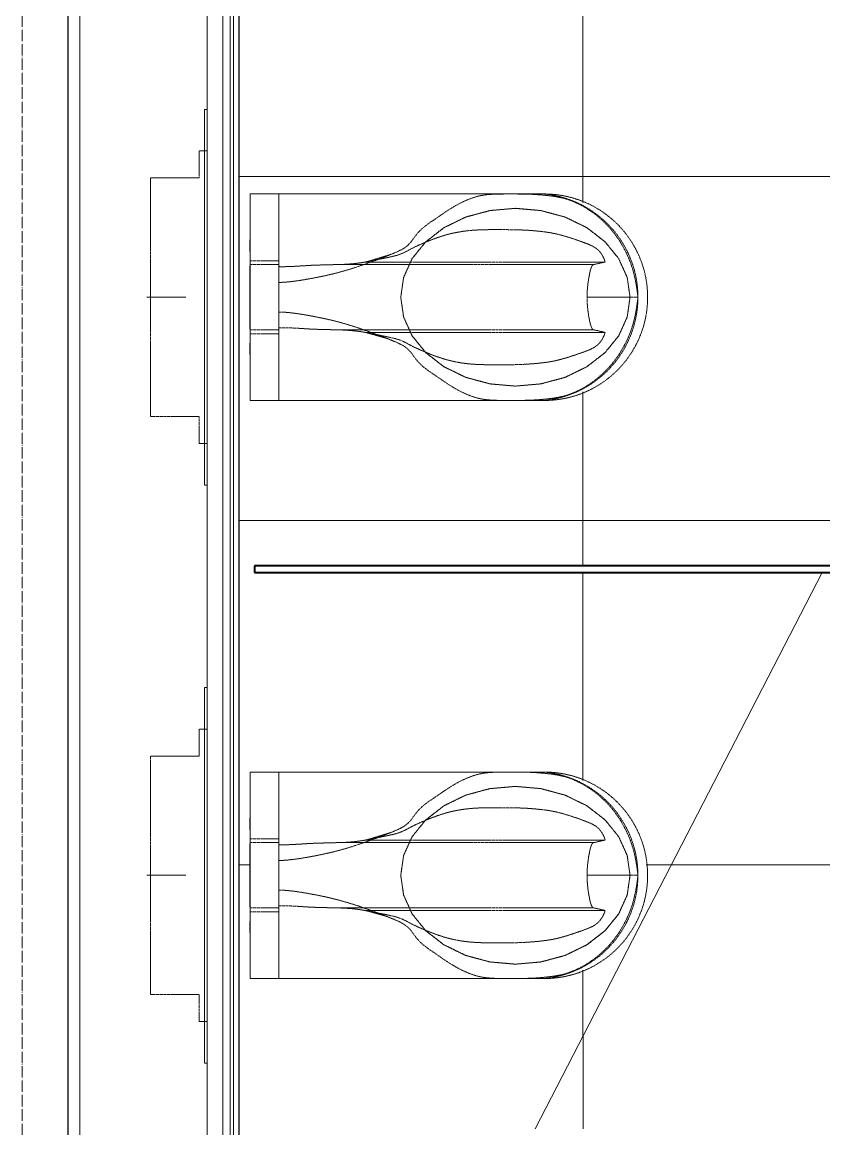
# Model space of a CAD drawing. Header units: millimetres. Extents: x -11798 to 72626, y -32713 to 44110.
# Drawn here: x 7150 to 8548, y 15982 to 17912 of the extents above; entities that cross this region are included whole.
import ezdxf

# ---------------------------------------------------------------- set-up
doc = ezdxf.new("R2010")
doc.units = ezdxf.units.MM
doc.linetypes.add('200_ШТРИХ_ш1п0_6_', pattern=[1.6, 1, -0.6])
doc.linetypes.add('ADSK_Линия сетки', pattern=[25, 20, -2.5, 0, -2.5])
for name, color, linetype, lineweight in [('Обобщенные модели', 7, 'Continuous', 18), ('Оси', 7, 'Continuous', 9), ('Перекрытие', 7, 'Continuous', 18), ('Перекрытие штриховка', 7, 'Continuous', 18), ('Сантехника', 7, 'Continuous', 18), ('Стены несущие', 7, 'Continuous', 30), ('Стены отделка', 7, 'Continuous', 30), ('Стены штриховка', 7, 'Continuous', 9)]:
    doc.layers.add(name, color=color, linetype=linetype, lineweight=lineweight)

# ---------------------------------------------------------------- blocks, each defined once
blk = doc.blocks.new('SND_Унитаз_Jika_Olymp_с_инсталяцией - Унитаз_ выпуск прямой_ установка на пол_693х360х360_ PN30_12_ ХВ резьба HP DN15_ К гл_ кон П DN100-701491-План полов 3-го этажа')
at = {"layer": 'Сантехника', "linetype": '200_ШТРИХ_ш1п0_6_'}
for p, q in [((0, -61.7), (0, 6.3)), ((-208, 0), (-208, -85)), ((208, 0), (-208, 0)), ((208, -85), (208, 0)), ((-327.5, -94), (327.5, -94)), ((-327.5, -99), (-327.5, -94)), ((-255, -85), (-255, -99)), ((-208, -85), (-255, -85)), ((255, -85), (208, -85)), ((255, -99), (255, -85)), ((327.5, -94), (327.5, -99)), ((-100, -173), (-100, -174)), ((-80, -173), (-100, -173)), ((-80, -173), (-100, -173)), ((-80, -174), (-80, -173)), ((-55, -173), (-55, -174)), ((55, -173), (-55, -173)), ((-53.1, -173), (-55, -173)), ((55, -173), (53.1, -173)), ((55, -174), (55, -173)), ((80, -173), (80, -174)), ((100, -173), (80, -173)), ((100, -173), (80, -173)), ((100, -174), (100, -173)), ((-180, -174), (-180, -687.1)), ((180, -174), (-180, -174)), ((-180, -174), (180, -174)), ((-180, -224), (-180, -174)), ((180, -687.1), (180, -174)), ((180, -174), (180, -224)), ((180, -224), (-180, -224))]:
    blk.add_line(p, q, dxfattribs=at)
at = {"layer": 'Сантехника', "color": 251, "linetype": '200_ШТРИХ_ш1п0_6_', "true_color": 0x666666}
for p, q in [((327.5, -94), (-327.5, -94)), ((-327.5, -99), (-327.5, -94)), ((327.5, -99), (327.5, -94)), ((53.1, -173), (-53.1, -173)), ((-180, -687.1), (-180, -224)), ((180, -224), (180, -687.1)), ((-61.3, -375.6), (-61.3, -374.1)), ((61.3, -375.6), (61.3, -374.1)), ((-61.3, -455.4), (-61.3, -453.6)), ((-61.3, -792.9), (-61.3, -456.3)), ((-57, -773.7), (-57, -451.7)), ((57, -451.7), (57, -773.7)), ((61.3, -456.3), (61.3, -453.6)), ((61.3, -792.9), (61.3, -457.2)), ((0, -836.5), (0, -761.4))]:
    blk.add_line(p, q, dxfattribs=at)
at = {"layer": 'Сантехника', "color": 253, "linetype": '200_ШТРИХ_ш1п0_6_', "true_color": 0xa3a3a3}
for p, q in [((-180, -224), (-180, -174)), ((-180, -174), (180, -174)), ((-100, -174), (-80, -174)), ((-100, -174), (-80, -174)), ((-61.3, -174), (-63.7, -174)), ((-63.7, -174), (-63.7, -224)), ((-57, -174), (-61.3, -174)), ((-53.5, -174), (-57, -174)), ((-57, -174), (-57, -224)), ((-55, -174), (-53.1, -174)), ((-55, -174), (55, -174)), ((53.1, -174), (55, -174)), ((57, -174), (53.5, -174)), ((61.3, -174), (57, -174)), ((57, -174), (57, -224)), ((63.7, -174), (61.3, -174)), ((63.7, -174), (63.7, -224)), ((80, -174), (100, -174)), ((80, -174), (100, -174)), ((180, -174), (180, -224)), ((-63.7, -224), (-61.3, -224)), ((-61.3, -224), (-57, -224)), ((-57, -224), (-53.6, -224)), ((-53.3, -224), (-25.8, -224)), ((25.8, -224), (-25.8, -224)), ((53.3, -224), (25.8, -224)), ((53.6, -224), (57, -224)), ((57, -224), (61.3, -224)), ((61.3, -224), (63.7, -224)), ((57, -330.9), (57, -451.7)), ((-57, -451.7), (-57, -348.1)), ((-61.3, -453.6), (-61.3, -375.6)), ((61.3, -453.6), (61.3, -375.6))]:
    blk.add_line(p, q, dxfattribs=at)
at = {"layer": 'Сантехника', "color": 9, "linetype": '200_ШТРИХ_ш1п0_6_', "true_color": 0xc7c7c7}
for p, q in [((-28.5, -174), (-53.5, -174)), ((-53.1, -174), (53.1, -174)), ((-14.8, -174), (-27.6, -174)), ((14.2, -174), (-14.2, -174)), ((27.6, -174), (14.8, -174)), ((49.4, -174), (28.5, -174)), ((53.5, -174), (49.4, -174)), ((-53.6, -224), (-49.4, -224)), ((-48, -224), (-53.3, -224)), ((-49.4, -224), (-40.3, -224)), ((-37.8, -224), (-46.9, -224)), ((-40.3, -224), (53.6, -224)), ((-26.5, -224), (-36.8, -224)), ((0, -224), (-25.8, -224)), ((25.8, -224), (0, -224)), ((36.8, -224), (26.5, -224)), ((46.9, -224), (37.8, -224)), ((53.3, -224), (48, -224)), ((-57, -348.1), (-57, -330.9))]:
    blk.add_line(p, q, dxfattribs=at)
at = {"layer": 'Сантехника', "color": 254, "linetype": '200_ШТРИХ_ш1п0_6_', "true_color": 0xdddddd}
blk.add_line((0, -850.2), (0, -836.5), dxfattribs=at)
at = {"layer": 'Сантехника', "linetype": '200_ШТРИХ_ш1п0_6_', "flags": 128}
for points in [[(-61.7, -376.2), (-71.7, -411.6), (-75, -420.3)], [(75, -420.3), (62.3, -378.9), (61.7, -376.2)], [(0, -836.5), (-34.5, -831.5), (-67.3, -816.7), (-96.6, -792.9), (-121.2, -761.2), (-139.7, -723.3), (-151.1, -681), (-155, -636.5), (-151.1, -592), (-139.7, -549.7), (-121.2, -511.8), (-96.6, -480.1), (-67.3, -456.3), (-34.5, -441.5), (0, -436.5)], [(0, -436.5), (34.5, -441.5), (67.3, -456.3), (96.6, -480.1), (121.2, -511.8), (139.7, -549.7), (151.1, -592), (155, -636.5), (151.1, -681), (139.7, -723.3), (121.2, -761.2), (96.6, -792.9), (67.3, -816.7), (34.5, -831.5), (0, -836.5)]]:
    blk.add_lwpolyline(points, dxfattribs=at)
at = {"layer": 'Сантехника', "color": 251, "linetype": '200_ШТРИХ_ш1п0_6_', "true_color": 0x666666, "flags": 128}
for points in [[(0, -436.5), (-34.5, -441.5), (-67.3, -456.3), (-96.6, -480.1), (-121.2, -511.8), (-139.7, -549.7), (-151.1, -592), (-155, -636.5), (-151.1, -681), (-139.7, -723.3), (-121.2, -761.2), (-96.6, -792.9), (-67.3, -816.7), (-34.5, -831.5), (0, -836.5)], [(0, -836.5), (-34.5, -831.5), (-67.3, -816.7), (-96.6, -792.9), (-121.2, -761.2), (-139.7, -723.3), (-151.1, -681), (-155, -636.5), (-151.1, -592), (-139.7, -549.7), (-121.2, -511.8), (-96.6, -480.1), (-67.3, -456.3), (-34.5, -441.5), (0, -436.5)], [(0, -836.5), (34.5, -831.5), (67.3, -816.7), (96.6, -792.9), (121.2, -761.2), (139.7, -723.3), (151.1, -681), (155, -636.5), (151.1, -592), (139.7, -549.7), (121.2, -511.8), (96.6, -480.1), (67.3, -456.3), (34.5, -441.5), (0, -436.5)], [(0, -436.5), (34.5, -441.5), (67.3, -456.3), (96.6, -480.1), (121.2, -511.8), (139.7, -549.7), (151.1, -592), (155, -636.5), (151.1, -681), (139.7, -723.3), (121.2, -761.2), (96.6, -792.9), (67.3, -816.7), (34.5, -831.5), (0, -836.5)], [(-61.3, -792.9), (-59.2, -783.4), (-57, -773.7)], [(57, -773.7), (59.2, -783.4), (61.3, -792.9)]]:
    blk.add_lwpolyline(points, dxfattribs=at)
at = {"layer": 'Сантехника', "color": 253, "linetype": '200_ШТРИХ_ш1п0_6_', "true_color": 0xa3a3a3, "flags": 128}
for points in [[(0, -436.5), (-34.5, -441.5), (-67.3, -456.3), (-96.6, -480.1), (-121.2, -511.8), (-139.7, -549.7), (-151.1, -592), (-155, -636.5)], [(0, -836.5), (34.5, -831.5), (67.3, -816.7), (96.6, -792.9), (121.2, -761.2), (139.7, -723.3), (151.1, -681), (155, -636.5), (151.1, -592), (139.7, -549.7), (121.2, -511.8), (96.6, -480.1), (67.3, -456.3), (34.5, -441.5), (0, -436.5)], [(-155, -636.5), (-151.1, -681), (-139.7, -723.3), (-121.2, -761.2), (-96.6, -792.9), (-67.3, -816.7), (-34.5, -831.5), (0, -836.5)]]:
    blk.add_lwpolyline(points, dxfattribs=at)
at = {"layer": 'Сантехника', "linetype": '200_ШТРИХ_ш1п0_6_'}
blk.add_arc((0, -687.1), 180, 180, 360, dxfattribs=at)
at = {"layer": 'Сантехника', "color": 251, "linetype": '200_ШТРИХ_ш1п0_6_', "true_color": 0x666666}
for start, end in [(185.6382, 288.2953), (288.4423, 354.3618)]:
    blk.add_arc((0, -669.3), 180.9, start, end, dxfattribs=at)
at = {"layer": 'Сантехника', "color": 253, "linetype": '200_ШТРИХ_ш1п0_6_', "true_color": 0xa3a3a3}
for points, knots in [([(-63.7, -174), (-63.7, -174), (-123.3, -174), (-151, -174), (-165.4, -174), (-177, -174), (-180, -174)], [-0.4835333, -0.4835333, -0.4835333, -0.4835333, -0.3327462, -0.1789595, -0.0919515, 0, 0, 0, 0]), ([(180, -174), (177, -174), (165.4, -174), (151, -174), (123.3, -174), (63.7, -174), (63.7, -174)], [-0.4835333, -0.4835333, -0.4835333, -0.4835333, -0.3915817, -0.3045737, -0.1507871, 0, 0, 0, 0]), ([(-171.3, -224), (-169.6, -224), (-162.8, -224), (-157.6, -224), (-152.9, -224), (-152.8, -224)], [0.0610774, 0.0610774, 0.0610774, 0.0610774, 0.0919515, 0.1789595, 0.1802088, 0.1802088, 0.1802088, 0.1802088]), ([(-145.4, -224), (-138, -224), (-115, -224), (-63.7, -224), (-63.7, -224)], [0.2216194, 0.2216194, 0.2216194, 0.2216194, 0.3327462, 0.4835333, 0.4835333, 0.4835333, 0.4835333]), ([(63.7, -224), (63.7, -224), (115, -224), (138, -224), (145.4, -224)], [0, 0, 0, 0, 0.1507871, 0.2619139, 0.2619139, 0.2619139, 0.2619139]), ([(152.8, -224), (152.9, -224), (157.6, -224), (162.8, -224), (169.6, -224), (171.3, -224)], [0.3033245, 0.3033245, 0.3033245, 0.3033245, 0.3045737, 0.3915817, 0.4224559, 0.4224559, 0.4224559, 0.4224559]), ([(64.3, -389.1), (64.2, -388.5), (63.7, -386.4), (63.3, -384.3), (63, -382.8)], [0.96470665, 0.96470665, 0.96470665, 0.96470665, 0.96875, 0.97881568, 0.97881568, 0.97881568, 0.97881568]), ([(-64.5, -390.3), (-64.6, -390.6), (-65.2, -393.8), (-66.4, -400), (-68.6, -411), (-70.7, -421.2), (-73.1, -430.1), (-74.5, -434.3), (-75.2, -436.2)], [0.0335726, 0.0335726, 0.0335726, 0.0335726, 0.0357143, 0.0535714, 0.0714286, 0.1071429, 0.125, 0.1410134, 0.1410134, 0.1410134, 0.1410134]), ([(95.6, -479.3), (93.8, -474.9), (91, -468.2), (86.9, -459.6), (83.8, -453.5), (80.5, -447.5), (77.4, -441.4), (74.7, -435.1), (72.7, -428.8), (71.1, -422.5), (69.6, -415.7), (68.2, -408.7), (66.4, -400), (65.2, -393.6), (64.4, -389.7)], [0.7504978, 0.7504978, 0.7504978, 0.7504978, 0.78125, 0.796875, 0.8125, 0.828125, 0.84375, 0.859375, 0.875, 0.890625, 0.90625, 0.921875, 0.9375, 0.9633069, 0.9633069, 0.9633069, 0.9633069]), ([(-75.9, -437.9), (-76.7, -439.7), (-78.5, -443.7), (-81.9, -450.1), (-85.7, -457.2), (-89.3, -464.7), (-92.5, -471.9), (-94.6, -476.7), (-95.5, -479)], [0.145721, 0.145721, 0.145721, 0.145721, 0.1607143, 0.1785714, 0.1964286, 0.2142857, 0.2321429, 0.2490928, 0.2490928, 0.2490928, 0.2490928])]:
    blk.add_open_spline(points, degree=3, knots=knots, dxfattribs=at)
for points in [[(-180, -224), (-179.3, -224), (-178.6, -224), (-177.7, -224)], [(-176.6, -224), (-176, -224), (-175.4, -224), (-174.7, -224)], [(-174.6, -224), (-173.6, -224), (-172.5, -224), (-171.4, -224)], [(-152.6, -224), (-150.5, -224), (-148.3, -224), (-145.7, -224)], [(145.7, -224), (148.3, -224), (150.5, -224), (152.6, -224)], [(171.4, -224), (172.5, -224), (173.6, -224), (174.6, -224)], [(174.7, -224), (175.4, -224), (176, -224), (176.6, -224)], [(177.7, -224), (178.6, -224), (179.3, -224), (180, -224)], [(-63.2, -383.7), (-63.6, -385.6), (-64, -387.6), (-64.4, -389.6)], [(-61.3, -374.1), (-61.9, -376.9), (-62.4, -379.8), (-63, -382.7)], [(61.7, -376.2), (61.6, -375.5), (61.5, -374.8), (61.3, -374.1)], [(62.9, -382.4), (62.5, -380.3), (62.1, -378.2), (61.7, -376.2)]]:
    blk.add_open_spline(points, degree=3, dxfattribs=at)
at = {"layer": 'Сантехника', "color": 251, "linetype": '200_ШТРИХ_ш1п0_6_', "true_color": 0x666666}
for points, knots in [([(-53.3, -224), (-53.2, -227), (-53.2, -231.6), (-53.3, -237.7), (-53.4, -242.2), (-53.6, -246.8), (-53.8, -251.4), (-54.1, -255.9), (-54.3, -259.7), (-54.5, -262.7), (-54.7, -265.7), (-54.9, -269.4), (-55.2, -273.8), (-55.5, -278.3), (-55.7, -282.8), (-55.9, -287.3), (-56, -291.1), (-56.1, -294.1), (-56.2, -296.4), (-56.2, -298.6), (-56.3, -301.6), (-56.4, -305.4), (-56.5, -309.1), (-56.5, -312), (-56.6, -314.2), (-56.7, -316.4), (-56.8, -319.2), (-56.9, -324.1), (-57, -328.2), (-57, -330.9)], [-1, -1, -1, -1, -0.916667, -0.875, -0.833333, -0.791667, -0.75, -0.708333, -0.666667, -0.645833, -0.625, -0.583333, -0.541667, -0.5, -0.458333, -0.416667, -0.375, -0.354167, -0.333333, -0.3125, -0.291667, -0.25, -0.208333, -0.1875, -0.166667, -0.145833, -0.125, -0.083333, 0, 0, 0, 0]), ([(-25.8, -224), (-25.9, -241.7), (-35.3, -298.5), (-43.8, -332.7), (-52.5, -359.1), (-52.7, -359.6)], [0, 0, 0, 0, 0.1396534, 0.3512574, 0.3554649, 0.3554649, 0.3554649, 0.3554649]), ([(52.7, -359.6), (52.5, -359.1), (43.8, -332.7), (35.3, -298.5), (25.9, -241.7), (25.8, -224)], [1.9415219, 1.9415219, 1.9415219, 1.9415219, 1.9457294, 2.1573334, 2.2969868, 2.2969868, 2.2969868, 2.2969868]), ([(57, -330.9), (57, -328.2), (56.9, -324.1), (56.8, -319.2), (56.7, -316.4), (56.6, -314.2), (56.5, -312), (56.5, -309.1), (56.4, -305.4), (56.3, -301.6), (56.2, -298.6), (56.2, -296.4), (56.1, -294.1), (56, -291.1), (55.9, -287.3), (55.7, -282.8), (55.5, -278.3), (55.2, -273.8), (54.9, -269.4), (54.7, -265.7), (54.5, -262.7), (54.4, -260.5), (54.3, -258.2), (54.1, -255.2), (53.8, -251.4), (53.6, -246.8), (53.4, -242.2), (53.3, -237.7), (53.2, -231.6), (53.2, -227), (53.3, -224)], [-1, -1, -1, -1, -0.916667, -0.875, -0.854167, -0.833333, -0.8125, -0.791667, -0.75, -0.708333, -0.6875, -0.666667, -0.645833, -0.625, -0.583333, -0.541667, -0.5, -0.458333, -0.416667, -0.375, -0.354167, -0.333333, -0.3125, -0.291667, -0.25, -0.208333, -0.166667, -0.125, -0.083333, 0, 0, 0, 0]), ([(-57, -330.9), (-57.1, -333.5), (-57.3, -337.1), (-57.5, -341.5), (-57.7, -344.6), (-57.9, -347.4), (-58.1, -349.9), (-58.3, -352.3), (-58.5, -354.1), (-58.6, -355.6), (-58.8, -357), (-59, -358.6), (-59.2, -360.5), (-59.4, -362.2), (-59.7, -364), (-60, -366.1), (-60.5, -369.6), (-61, -372.4), (-61.3, -374.1)], [-1, -1, -1, -1, -0.9, -0.85, -0.8, -0.75, -0.7, -0.65, -0.6, -0.575, -0.55, -0.5, -0.45, -0.4, -0.35, -0.3, -0.2, 0, 0, 0, 0]), ([(61.3, -374.1), (61, -372.4), (60.5, -369.6), (60, -366.1), (59.7, -364), (59.4, -362.2), (59.2, -360.5), (59, -358.6), (58.8, -357), (58.6, -355.6), (58.5, -354.5), (58.4, -353.4), (58.3, -351.9), (58.1, -349.9), (57.9, -347.4), (57.7, -344.6), (57.5, -341.5), (57.3, -337.1), (57.1, -333.5), (57, -330.9)], [-1, -1, -1, -1, -0.8, -0.7, -0.65, -0.6, -0.55, -0.5, -0.45, -0.425, -0.4, -0.375, -0.35, -0.3, -0.25, -0.2, -0.15, -0.1, 0, 0, 0, 0]), ([(-63.4, -390.2), (-67.7, -402.1), (-79.4, -432.2), (-89.3, -451.4), (-117, -467.4), (-138.4, -500.1), (-160.9, -531.7), (-176.2, -566.8), (-180, -593), (-180, -628.9), (-180, -671.5), (-174.6, -716.7), (-166.6, -739.7), (-156.2, -759.4), (-148.3, -770.5), (-146.6, -772.8)], [0.435679, 0.435679, 0.435679, 0.435679, 0.529127, 0.684675, 0.791639, 0.91181, 1.038821, 1.152104, 1.26214, 1.376925, 1.512555, 1.635622, 1.747132, 1.856521, 1.884591, 1.884591, 1.884591, 1.884591]), ([(146.6, -772.8), (148.3, -770.5), (156.2, -759.4), (166.6, -739.7), (174.6, -716.7), (180, -671.5), (180, -628.9), (180, -593), (176.2, -566.8), (160.9, -531.7), (138.4, -500.1), (117, -467.4), (89.3, -451.4), (79.4, -432.2), (67.7, -402.1), (63.4, -390.2)], [0.412396, 0.412396, 0.412396, 0.412396, 0.440465, 0.549855, 0.661365, 0.784431, 0.920061, 1.034847, 1.144883, 1.258166, 1.385176, 1.505348, 1.612311, 1.767859, 1.861308, 1.861308, 1.861308, 1.861308]), ([(-96, -480.2), (-97.9, -484.8), (-100.8, -491.8), (-104.3, -501.6), (-106.8, -509.1), (-109.1, -516.8), (-111.1, -524.7), (-112.8, -532.6), (-114.7, -543), (-116.4, -556.1), (-117.3, -569.9), (-117.6, -580.1), (-117.7, -584.9), (-117.7, -587.2)], [0.2518112, 0.2518112, 0.2518112, 0.2518112, 0.2857143, 0.3035714, 0.3214286, 0.3392857, 0.3571429, 0.375, 0.3928571, 0.4285714, 0.4642857, 0.4821429, 0.4984632, 0.4984632, 0.4984632, 0.4984632]), ([(117.4, -641.9), (117.5, -640.4), (117.6, -636.4), (117.7, -630), (117.8, -622.9), (117.8, -613.3), (117.8, -603.6), (117.8, -594.4), (117.8, -587.8), (117.6, -581.2), (117.4, -572.1), (116.7, -560.2), (115.5, -548.8), (114, -539.6), (112.8, -532.6), (111.3, -525.6), (109.6, -518.8), (107.7, -512.2), (105.7, -505.6), (103.4, -499.1), (101, -492.6), (98.5, -486.4), (96.8, -482.2), (96, -480.2)], [0.3804907, 0.3804907, 0.3804907, 0.3804907, 0.390625, 0.40625, 0.421875, 0.4375, 0.46875, 0.484375, 0.5, 0.515625, 0.53125, 0.5625, 0.59375, 0.609375, 0.625, 0.640625, 0.65625, 0.671875, 0.6875, 0.703125, 0.71875, 0.734375, 0.7483046, 0.7483046, 0.7483046, 0.7483046]), ([(-117.7, -587.8), (-117.8, -590.3), (-117.8, -595.3), (-117.8, -605.7), (-117.8, -619.6), (-117.7, -633.5), (-117.4, -644.5), (-117, -652.7), (-116.5, -660.4), (-116, -667.8), (-115.3, -675.6), (-114.4, -683.5), (-113.4, -691.6), (-112.1, -699.6), (-110.5, -707.3), (-108.6, -714.9), (-106.6, -722.2), (-104.3, -729.7), (-101.8, -737.4), (-99.1, -745.3), (-96.3, -753.4), (-93.4, -761.2), (-90.4, -768.6), (-86.8, -775.2), (-82.4, -780.9), (-76.8, -785.9), (-70, -789.9), (-64.6, -792), (-61.7, -792.9)], [0.5, 0.5, 0.5, 0.5, 0.5178571, 0.5357143, 0.5714286, 0.6071429, 0.625, 0.6428571, 0.6607143, 0.6785714, 0.6964286, 0.7142857, 0.7321429, 0.75, 0.7678571, 0.7857143, 0.8035714, 0.8214286, 0.8392857, 0.8571429, 0.875, 0.8928571, 0.9107143, 0.9285714, 0.9464286, 0.9642857, 0.9821429, 0.9992765, 0.9992765, 0.9992765, 0.9992765]), ([(61.7, -792.9), (64.1, -792.2), (68.8, -790.4), (75, -787.1), (80.3, -783), (84.6, -778.3), (88.2, -772.8), (91.3, -766.6), (93.9, -759.9), (97.2, -750.8), (101.1, -739.7), (105.5, -726.3), (108.7, -714.8), (110.8, -705.9), (112.1, -699.4), (113.2, -693), (114.1, -686.2), (114.9, -679), (115.6, -671.8), (116.2, -664.9), (116.7, -658.4), (117.1, -651.7), (117.3, -646.3), (117.4, -643.3), (117.4, -642.7)], [0.000766, 0.000766, 0.000766, 0.000766, 0.015625, 0.03125, 0.046875, 0.0625, 0.078125, 0.09375, 0.109375, 0.125, 0.15625, 0.1875, 0.21875, 0.234375, 0.25, 0.265625, 0.28125, 0.296875, 0.3125, 0.328125, 0.34375, 0.359375, 0.375, 0.3789696, 0.3789696, 0.3789696, 0.3789696]), ([(-57, -773.7), (-57, -772.6), (-56.1, -770.8), (-51.9, -768.6), (-45.1, -766.7), (-37.5, -765.2), (-30.6, -764), (-25, -763.2), (-19, -762.5), (-10.8, -761.7), (-4.3, -761.5), (0, -761.4)], [-1, -1, -1, -1, -0.857143, -0.714286, -0.571429, -0.428571, -0.357143, -0.285714, -0.214286, -0.142857, 0, 0, 0, 0]), ([(0, -761.4), (4.3, -761.5), (10.8, -761.7), (19, -762.5), (25, -763.2), (30.6, -764), (37.5, -765.2), (45.1, -766.7), (51.8, -768.6), (54.5, -770), (55.5, -770.7)], [-1, -1, -1, -1, -0.8571429, -0.7857143, -0.7142857, -0.6428571, -0.5714286, -0.4285714, -0.2857143, -0.1501056, -0.1501056, -0.1501056, -0.1501056]), ([(-145.9, -773.8), (-139.4, -782.4), (-120.9, -803.2), (-96.8, -820.1), (-79.2, -828.9)], [1.8886336, 1.8886336, 1.8886336, 1.8886336, 1.9948194, 2.1438543, 2.1438543, 2.1438543, 2.1438543]), ([(79.2, -828.9), (96.8, -820.1), (120.9, -803.2), (139.4, -782.4), (145.9, -773.8)], [0.1531325, 0.1531325, 0.1531325, 0.1531325, 0.3021674, 0.4083532, 0.4083532, 0.4083532, 0.4083532]), ([(-78.3, -829.4), (-78, -829.5), (-60, -838.4), (-38.3, -846.1), (0, -850.2)], [2.1463883, 2.1463883, 2.1463883, 2.1463883, 2.148663, 2.2969868, 2.2969868, 2.2969868, 2.2969868]), ([(57.5, -838.2), (64.9, -835.6), (71.7, -832.6), (78, -829.5), (78.3, -829.4)], [0.09771818, 0.09771818, 0.09771818, 0.09771818, 0.14832372, 0.15059848, 0.15059848, 0.15059848, 0.15059848])]:
    blk.add_open_spline(points, degree=3, knots=knots, dxfattribs=at)
for points in [[(-52.9, -360.3), (-56, -369.6), (-59.5, -379.6), (-63, -389.2)], [(63, -389.2), (59.5, -379.6), (56, -369.6), (52.9, -360.3)], [(55.6, -770.9), (56.5, -771.7), (57, -772.6), (57, -773.7)], [(0, -850.2), (25, -847.5), (42.8, -843.3), (57.1, -838.3)]]:
    blk.add_open_spline(points, degree=3, dxfattribs=at)
blk = doc.blocks.new('SND_Унитаз_Jika_Olymp_с_инсталяцией - Унитаз_ выпуск прямой_ установка на пол_693х360х360_ PN30_12_ ХВ резьба HP DN15_ К гл_ кон П DN100-V2-План полов 3-го этажа')
at = {"layer": 'Сантехника', "linetype": '200_ШТРИХ_ш1п0_6_'}
for p, q in [((0, -61.7), (0, 6.3)), ((-208, 0), (-208, -85)), ((208, 0), (-208, 0)), ((208, -85), (208, 0)), ((-327.5, -94), (327.5, -94)), ((-327.5, -99), (-327.5, -94)), ((-255, -85), (-255, -99)), ((-208, -85), (-255, -85)), ((255, -85), (208, -85)), ((255, -99), (255, -85)), ((327.5, -94), (327.5, -99)), ((-100, -173), (-100, -174)), ((-80, -173), (-100, -173)), ((-80, -173), (-100, -173)), ((-80, -174), (-80, -173)), ((-55, -173), (-55, -174)), ((55, -173), (-55, -173)), ((-53.1, -173), (-55, -173)), ((55, -173), (53.1, -173)), ((55, -174), (55, -173)), ((80, -173), (80, -174)), ((100, -173), (80, -173)), ((100, -173), (80, -173)), ((100, -174), (100, -173)), ((-180, -174), (-180, -687.1)), ((180, -174), (-180, -174)), ((-180, -174), (180, -174)), ((-180, -224), (-180, -174)), ((180, -687.1), (180, -174)), ((180, -174), (180, -224)), ((180, -224), (-180, -224))]:
    blk.add_line(p, q, dxfattribs=at)
at = {"layer": 'Сантехника', "color": 251, "linetype": '200_ШТРИХ_ш1п0_6_', "true_color": 0x666666}
for p, q in [((327.5, -94), (-327.5, -94)), ((-327.5, -99), (-327.5, -94)), ((327.5, -99), (327.5, -94)), ((-39.9, -173), (-53.1, -173)), ((53.1, -173), (-38.9, -173)), ((-180, -687.1), (-180, -224)), ((180, -224), (180, -687.1)), ((-61.3, -375.6), (-61.3, -374.1)), ((61.3, -375.6), (61.3, -374.1)), ((-61.3, -455.4), (-61.3, -453.6)), ((-61.3, -792.9), (-61.3, -456.3)), ((-57, -773.7), (-57, -451.7)), ((57, -451.7), (57, -773.7)), ((61.3, -456.3), (61.3, -453.6)), ((61.3, -792.9), (61.3, -457.2)), ((0, -836.5), (0, -761.4))]:
    blk.add_line(p, q, dxfattribs=at)
at = {"layer": 'Сантехника', "color": 253, "linetype": '200_ШТРИХ_ш1п0_6_', "true_color": 0xa3a3a3}
for p, q in [((-38.9, -173), (-39.9, -173)), ((-180, -224), (-180, -174)), ((-180, -174), (180, -174)), ((-100, -174), (-99.7, -174)), ((-100, -174), (-82.9, -174)), ((-99.7, -174), (-80, -174)), ((-82.9, -174), (-80, -174)), ((-61.3, -174), (-63.7, -174)), ((-63.7, -174), (-63.7, -224)), ((-57, -174), (-61.3, -174)), ((-53.5, -174), (-57, -174)), ((-57, -174), (-57, -224)), ((-55, -174), (-53.1, -174)), ((-55, -174), (55, -174)), ((53.1, -174), (55, -174)), ((55.1, -174), (53.5, -174)), ((57, -174), (55.1, -174)), ((61.3, -174), (57, -174)), ((57, -174), (57, -224)), ((63.7, -174), (61.3, -174)), ((63.7, -174), (63.7, -224)), ((80, -174), (90, -174)), ((80, -174), (90, -174)), ((90, -174), (99.7, -174)), ((90, -174), (92.6, -174)), ((92.6, -174), (95, -174)), ((95, -174), (100, -174)), ((99.7, -174), (100, -174)), ((180, -174), (180, -224)), ((-63.7, -224), (-61.3, -224)), ((-61.3, -224), (-57, -224)), ((-57, -224), (-53.6, -224)), ((-53.3, -224), (-25.8, -224)), ((25.8, -224), (-25.8, -224)), ((53.3, -224), (25.8, -224)), ((53.6, -224), (57, -224)), ((57, -224), (61.3, -224)), ((61.3, -224), (63.7, -224)), ((57, -330.9), (57, -451.7)), ((-57, -451.7), (-57, -348.1)), ((-61.3, -453.6), (-61.3, -375.6)), ((61.3, -453.6), (61.3, -375.6))]:
    blk.add_line(p, q, dxfattribs=at)
at = {"layer": 'Сантехника', "color": 9, "linetype": '200_ШТРИХ_ш1п0_6_', "true_color": 0xc7c7c7}
for p, q in [((-39.9, -174), (-53.5, -174)), ((-53.1, -174), (-38.9, -174)), ((-28.5, -174), (-39, -174)), ((-38.9, -174), (-27.5, -174)), ((-14.8, -174), (-27.6, -174)), ((-27.5, -174), (-14.2, -174)), ((14.2, -174), (-14.2, -174)), ((-14.2, -174), (14.2, -174)), ((14.2, -174), (27.5, -174)), ((27.6, -174), (14.8, -174)), ((27.5, -174), (38.9, -174)), ((40.3, -174), (28.5, -174)), ((38.9, -174), (53.1, -174)), ((49.4, -174), (40.3, -174)), ((53.5, -174), (49.4, -174)), ((-53.6, -224), (40.3, -224)), ((-48, -224), (-53.3, -224)), ((-37.8, -224), (-46.9, -224)), ((-26.5, -224), (-36.8, -224)), ((0, -224), (-25.8, -224)), ((25.8, -224), (0, -224)), ((36.8, -224), (26.5, -224)), ((46.9, -224), (37.8, -224)), ((40.3, -224), (53.6, -224)), ((53.3, -224), (48, -224)), ((-57, -348.1), (-57, -330.9))]:
    blk.add_line(p, q, dxfattribs=at)
at = {"layer": 'Сантехника', "color": 254, "linetype": '200_ШТРИХ_ш1п0_6_', "true_color": 0xdddddd}
blk.add_line((0, -850.2), (0, -836.5), dxfattribs=at)
at = {"layer": 'Сантехника', "linetype": '200_ШТРИХ_ш1п0_6_', "flags": 128}
for points in [[(-61.7, -376.2), (-71.7, -411.6), (-75, -420.3)], [(75, -420.3), (62.3, -378.9), (61.7, -376.2)], [(0, -836.5), (-34.5, -831.5), (-67.3, -816.7), (-96.6, -792.9), (-121.2, -761.2), (-139.7, -723.3), (-151.1, -681), (-155, -636.5), (-151.1, -592), (-139.7, -549.7), (-121.2, -511.8), (-96.6, -480.1), (-67.3, -456.3), (-34.5, -441.5), (0, -436.5)], [(0, -436.5), (34.5, -441.5), (67.3, -456.3), (96.6, -480.1), (121.2, -511.8), (139.7, -549.7), (151.1, -592), (155, -636.5), (151.1, -681), (139.7, -723.3), (121.2, -761.2), (96.6, -792.9), (67.3, -816.7), (34.5, -831.5), (0, -836.5)]]:
    blk.add_lwpolyline(points, dxfattribs=at)
at = {"layer": 'Сантехника', "color": 251, "linetype": '200_ШТРИХ_ш1п0_6_', "true_color": 0x666666, "flags": 128}
for points in [[(0, -436.5), (-34.5, -441.5), (-67.3, -456.3), (-96.6, -480.1), (-121.2, -511.8), (-139.7, -549.7), (-151.1, -592), (-155, -636.5), (-151.1, -681), (-139.7, -723.3), (-121.2, -761.2), (-96.6, -792.9), (-67.3, -816.7), (-34.5, -831.5), (0, -836.5)], [(0, -836.5), (-34.5, -831.5), (-67.3, -816.7), (-96.6, -792.9), (-121.2, -761.2), (-139.7, -723.3), (-151.1, -681), (-155, -636.5), (-151.1, -592), (-139.7, -549.7), (-121.2, -511.8), (-96.6, -480.1), (-67.3, -456.3), (-34.5, -441.5), (0, -436.5)], [(0, -836.5), (34.5, -831.5), (67.3, -816.7), (96.6, -792.9), (121.2, -761.2), (139.7, -723.3), (151.1, -681), (155, -636.5), (151.1, -592), (139.7, -549.7), (121.2, -511.8), (96.6, -480.1), (67.3, -456.3), (34.5, -441.5), (0, -436.5)], [(0, -436.5), (34.5, -441.5), (67.3, -456.3), (96.6, -480.1), (121.2, -511.8), (139.7, -549.7), (151.1, -592), (155, -636.5), (151.1, -681), (139.7, -723.3), (121.2, -761.2), (96.6, -792.9), (67.3, -816.7), (34.5, -831.5), (0, -836.5)], [(-61.3, -792.9), (-59.2, -783.4), (-57, -773.7)], [(57, -773.7), (59.2, -783.4), (61.3, -792.9)]]:
    blk.add_lwpolyline(points, dxfattribs=at)
at = {"layer": 'Сантехника', "color": 253, "linetype": '200_ШТРИХ_ш1п0_6_', "true_color": 0xa3a3a3, "flags": 128}
for points in [[(0, -436.5), (-34.5, -441.5), (-67.3, -456.3), (-96.6, -480.1), (-121.2, -511.8)], [(0, -836.5), (34.5, -831.5), (67.3, -816.7), (96.6, -792.9), (121.2, -761.2), (139.7, -723.3), (151.1, -681), (155, -636.5), (151.1, -592), (139.7, -549.7), (121.2, -511.8), (96.6, -480.1), (67.3, -456.3), (34.5, -441.5), (0, -436.5)], [(-121.2, -511.8), (-139.7, -549.7), (-151.1, -592), (-155, -636.5), (-151.1, -681)], [(-151.1, -681), (-139.7, -723.3), (-121.2, -761.2)], [(-121.2, -761.2), (-96.6, -792.9), (-67.3, -816.7)], [(-67.3, -816.7), (-34.5, -831.5), (0, -836.5)]]:
    blk.add_lwpolyline(points, dxfattribs=at)
at = {"layer": 'Сантехника', "linetype": '200_ШТРИХ_ш1п0_6_'}
blk.add_arc((0, -687.1), 180, 180, 360, dxfattribs=at)
at = {"layer": 'Сантехника', "color": 251, "linetype": '200_ШТРИХ_ш1п0_6_', "true_color": 0x666666}
for start, end in [(185.6382, 257.1577), (257.2641, 354.3618)]:
    blk.add_arc((0, -669.3), 180.9, start, end, dxfattribs=at)
at = {"layer": 'Сантехника', "color": 253, "linetype": '200_ШТРИХ_ш1п0_6_', "true_color": 0xa3a3a3}
for points in [[(-177.7, -174), (-178.6, -174), (-179.3, -174), (-180, -174)], [(149.2, -174), (146.8, -174), (144.2, -174), (141.2, -174)], [(164.7, -174), (161.6, -174), (158.8, -174), (155.8, -174)], [(180, -174), (177.4, -174), (172.5, -174), (168, -174)], [(-180, -224), (-179.3, -224), (-178.6, -224), (-177.7, -224)], [(-176.6, -224), (-176, -224), (-175.4, -224), (-174.7, -224)], [(-174.6, -224), (-173.6, -224), (-172.5, -224), (-171.4, -224)], [(-152.6, -224), (-150.5, -224), (-148.3, -224), (-145.7, -224)], [(145.7, -224), (148.3, -224), (150.5, -224), (152.6, -224)], [(171.4, -224), (172.5, -224), (173.6, -224), (174.6, -224)], [(174.7, -224), (175.4, -224), (176, -224), (176.6, -224)], [(177.7, -224), (178.6, -224), (179.3, -224), (180, -224)], [(-63.2, -383.7), (-63.6, -385.6), (-64, -387.6), (-64.4, -389.6)], [(-61.3, -374.1), (-61.9, -376.9), (-62.4, -379.8), (-63, -382.7)], [(62.9, -382.4), (62.4, -379.5), (61.8, -376.7), (61.3, -374.1)]]:
    blk.add_open_spline(points, degree=3, dxfattribs=at)
for points, knots in [([(-63.7, -174), (-63.7, -174), (-123.3, -174), (-151, -174), (-164.6, -174), (-174.5, -174), (-177.7, -174)], [-0.4835333, -0.4835333, -0.4835333, -0.4835333, -0.3327462, -0.1789595, -0.0919515, -0.0201472, -0.0201472, -0.0201472, -0.0201472]), ([(141.2, -174), (134.3, -174), (111, -174), (63.7, -174), (63.7, -174)], [-0.2417666, -0.2417666, -0.2417666, -0.2417666, -0.1507871, 0, 0, 0, 0]), ([(155.8, -174), (154.9, -174), (152.8, -174), (150.6, -174), (149.2, -174)], [-0.32235551, -0.32235551, -0.32235551, -0.32235551, -0.30457372, -0.28206107, -0.28206107, -0.28206107, -0.28206107]), ([(168, -174), (167.4, -174), (166.2, -174), (165.2, -174), (164.7, -174)], [-0.40294438, -0.40294438, -0.40294438, -0.40294438, -0.39158172, -0.38279717, -0.38279717, -0.38279717, -0.38279717]), ([(-171.3, -224), (-169.6, -224), (-162.8, -224), (-157.6, -224), (-152.9, -224), (-152.8, -224)], [0.0610774, 0.0610774, 0.0610774, 0.0610774, 0.0919515, 0.1789595, 0.1802088, 0.1802088, 0.1802088, 0.1802088]), ([(-145.4, -224), (-138, -224), (-115, -224), (-63.7, -224), (-63.7, -224)], [0.2216194, 0.2216194, 0.2216194, 0.2216194, 0.3327462, 0.4835333, 0.4835333, 0.4835333, 0.4835333]), ([(63.7, -224), (63.7, -224), (115, -224), (138, -224), (145.4, -224)], [0, 0, 0, 0, 0.1507871, 0.2619139, 0.2619139, 0.2619139, 0.2619139]), ([(152.8, -224), (152.9, -224), (157.6, -224), (162.8, -224), (169.6, -224), (171.3, -224)], [0.3033245, 0.3033245, 0.3033245, 0.3033245, 0.3045737, 0.3915817, 0.4224559, 0.4224559, 0.4224559, 0.4224559]), ([(64.3, -389.1), (64.2, -388.5), (63.7, -386.4), (63.3, -384.3), (63, -382.8)], [0.96470665, 0.96470665, 0.96470665, 0.96470665, 0.96875, 0.97881568, 0.97881568, 0.97881568, 0.97881568]), ([(-64.5, -390.3), (-64.6, -390.6), (-65.2, -393.8), (-66.4, -400), (-68.6, -411), (-70.7, -421.2), (-73.1, -430.1), (-74.5, -434.3), (-75.2, -436.2)], [0.0335726, 0.0335726, 0.0335726, 0.0335726, 0.0357143, 0.0535714, 0.0714286, 0.1071429, 0.125, 0.1410134, 0.1410134, 0.1410134, 0.1410134]), ([(95.6, -479.3), (93.8, -474.9), (91, -468.2), (86.9, -459.6), (83.8, -453.5), (80.5, -447.5), (77.4, -441.4), (74.7, -435.1), (72.7, -428.8), (71.1, -422.5), (69.6, -415.7), (68.2, -408.7), (66.4, -400), (65.2, -393.6), (64.4, -389.7)], [0.7504978, 0.7504978, 0.7504978, 0.7504978, 0.78125, 0.796875, 0.8125, 0.828125, 0.84375, 0.859375, 0.875, 0.890625, 0.90625, 0.921875, 0.9375, 0.9633069, 0.9633069, 0.9633069, 0.9633069]), ([(-75.9, -437.9), (-76.7, -439.7), (-78.5, -443.7), (-81.9, -450.1), (-85.7, -457.2), (-89.3, -464.7), (-92.5, -471.9), (-94.6, -476.7), (-95.5, -479)], [0.145721, 0.145721, 0.145721, 0.145721, 0.1607143, 0.1785714, 0.1964286, 0.2142857, 0.2321429, 0.2490928, 0.2490928, 0.2490928, 0.2490928])]:
    blk.add_open_spline(points, degree=3, knots=knots, dxfattribs=at)
at = {"layer": 'Сантехника', "color": 251, "linetype": '200_ШТРИХ_ш1п0_6_', "true_color": 0x666666}
for points, knots in [([(-53.3, -224), (-53.2, -227), (-53.2, -231.6), (-53.3, -237.7), (-53.4, -242.2), (-53.6, -246.8), (-53.8, -251.4), (-54.1, -255.9), (-54.3, -259.7), (-54.5, -262.7), (-54.7, -265.7), (-54.9, -269.4), (-55.2, -273.8), (-55.5, -278.3), (-55.7, -282.8), (-55.9, -287.3), (-56, -291.1), (-56.1, -294.1), (-56.2, -296.4), (-56.2, -298.6), (-56.3, -301.6), (-56.4, -305.4), (-56.5, -309.1), (-56.5, -312), (-56.6, -314.2), (-56.7, -316.4), (-56.8, -319.2), (-56.9, -324.1), (-57, -328.2), (-57, -330.9)], [-1, -1, -1, -1, -0.916667, -0.875, -0.833333, -0.791667, -0.75, -0.708333, -0.666667, -0.645833, -0.625, -0.583333, -0.541667, -0.5, -0.458333, -0.416667, -0.375, -0.354167, -0.333333, -0.3125, -0.291667, -0.25, -0.208333, -0.1875, -0.166667, -0.145833, -0.125, -0.083333, 0, 0, 0, 0]), ([(-25.8, -224), (-25.9, -241.7), (-35.3, -298.5), (-43.8, -332.7), (-52.5, -359.1), (-52.7, -359.6)], [0, 0, 0, 0, 0.1396534, 0.3512574, 0.3554649, 0.3554649, 0.3554649, 0.3554649]), ([(52.7, -359.6), (52.5, -359.1), (43.8, -332.7), (35.3, -298.5), (25.9, -241.7), (25.8, -224)], [1.9415219, 1.9415219, 1.9415219, 1.9415219, 1.9457294, 2.1573334, 2.2969868, 2.2969868, 2.2969868, 2.2969868]), ([(57, -330.9), (57, -328.2), (56.9, -324.1), (56.8, -319.2), (56.7, -316.4), (56.6, -314.2), (56.5, -312), (56.5, -309.1), (56.4, -305.4), (56.3, -301.6), (56.2, -298.6), (56.2, -296.4), (56.1, -294.1), (56, -291.1), (55.9, -287.3), (55.7, -282.8), (55.5, -278.3), (55.2, -273.8), (54.9, -269.4), (54.7, -265.7), (54.5, -262.7), (54.4, -260.5), (54.3, -258.2), (54.1, -255.2), (53.8, -251.4), (53.6, -246.8), (53.4, -242.2), (53.3, -237.7), (53.2, -231.6), (53.2, -227), (53.3, -224)], [-1, -1, -1, -1, -0.916667, -0.875, -0.854167, -0.833333, -0.8125, -0.791667, -0.75, -0.708333, -0.6875, -0.666667, -0.645833, -0.625, -0.583333, -0.541667, -0.5, -0.458333, -0.416667, -0.375, -0.354167, -0.333333, -0.3125, -0.291667, -0.25, -0.208333, -0.166667, -0.125, -0.083333, 0, 0, 0, 0]), ([(-57, -330.9), (-57.1, -333.5), (-57.3, -337.1), (-57.5, -341.5), (-57.7, -344.6), (-57.9, -347.4), (-58.1, -349.9), (-58.3, -352.3), (-58.5, -354.1), (-58.6, -355.6), (-58.8, -357), (-59, -358.6), (-59.2, -360.5), (-59.4, -362.2), (-59.7, -364), (-60, -366.1), (-60.5, -369.6), (-61, -372.4), (-61.3, -374.1)], [-1, -1, -1, -1, -0.9, -0.85, -0.8, -0.75, -0.7, -0.65, -0.6, -0.575, -0.55, -0.5, -0.45, -0.4, -0.35, -0.3, -0.2, 0, 0, 0, 0]), ([(61.3, -374.1), (61, -372.4), (60.5, -369.6), (60, -366.1), (59.7, -364), (59.4, -362.2), (59.2, -360.5), (59, -358.6), (58.8, -357), (58.6, -355.6), (58.5, -354.5), (58.4, -353.4), (58.3, -351.9), (58.1, -349.9), (57.9, -347.4), (57.7, -344.6), (57.5, -341.5), (57.3, -337.1), (57.1, -333.5), (57, -330.9)], [-1, -1, -1, -1, -0.8, -0.7, -0.65, -0.6, -0.55, -0.5, -0.45, -0.425, -0.4, -0.375, -0.35, -0.3, -0.25, -0.2, -0.15, -0.1, 0, 0, 0, 0]), ([(-63.4, -390.2), (-67.7, -402.1), (-79.4, -432.2), (-89.3, -451.4), (-117, -467.4), (-138.4, -500.1), (-160.9, -531.7), (-176.2, -566.8), (-180, -593), (-180, -628.9), (-180, -671.5), (-174.6, -716.7), (-166.6, -739.7), (-156.2, -759.4), (-148.3, -770.5), (-146.6, -772.8)], [0.435679, 0.435679, 0.435679, 0.435679, 0.529127, 0.684675, 0.791639, 0.91181, 1.038821, 1.152104, 1.26214, 1.376925, 1.512555, 1.635622, 1.747132, 1.856521, 1.884591, 1.884591, 1.884591, 1.884591]), ([(144.2, -508), (142.1, -505.1), (132.7, -491.4), (117, -467.4), (89.3, -451.4), (79.4, -432.2), (67.7, -402.1), (63.4, -390.2)], [1.3523209, 1.3523209, 1.3523209, 1.3523209, 1.3851764, 1.5053477, 1.6123114, 1.7678593, 1.8613075, 1.8613075, 1.8613075, 1.8613075]), ([(-96, -480.2), (-97.9, -484.8), (-100.8, -491.8), (-104.3, -501.6), (-106.8, -509.1), (-109.1, -516.8), (-111.1, -524.7), (-112.8, -532.6), (-114.7, -543), (-116.4, -556.1), (-117.3, -569.9), (-117.6, -580.1), (-117.7, -584.9), (-117.7, -587.2)], [0.2518112, 0.2518112, 0.2518112, 0.2518112, 0.2857143, 0.3035714, 0.3214286, 0.3392857, 0.3571429, 0.375, 0.3928571, 0.4285714, 0.4642857, 0.4821429, 0.4984632, 0.4984632, 0.4984632, 0.4984632]), ([(117.4, -641.9), (117.5, -640.4), (117.6, -636.4), (117.7, -630), (117.8, -622.9), (117.8, -613.3), (117.8, -603.6), (117.8, -594.4), (117.8, -587.8), (117.6, -581.2), (117.4, -572.1), (116.7, -560.2), (115.5, -548.8), (114, -539.6), (112.8, -532.6), (111.3, -525.6), (109.6, -518.8), (107.7, -512.2), (105.7, -505.6), (103.4, -499.1), (101, -492.6), (98.5, -486.4), (96.8, -482.2), (96, -480.2)], [0.3804907, 0.3804907, 0.3804907, 0.3804907, 0.390625, 0.40625, 0.421875, 0.4375, 0.46875, 0.484375, 0.5, 0.515625, 0.53125, 0.5625, 0.59375, 0.609375, 0.625, 0.640625, 0.65625, 0.671875, 0.6875, 0.703125, 0.71875, 0.734375, 0.7483046, 0.7483046, 0.7483046, 0.7483046]), ([(146.6, -772.8), (148.3, -770.5), (156.2, -759.4), (166.6, -739.7), (174.6, -716.7), (180, -671.5), (180, -628.9), (180, -593), (176.2, -566.8), (162.4, -535.1), (150, -516.6), (144.3, -508.3)], [0.4123955, 0.4123955, 0.4123955, 0.4123955, 0.4404653, 0.5498548, 0.661365, 0.7844314, 0.9200613, 1.0348467, 1.1448829, 1.2581655, 1.3513939, 1.3513939, 1.3513939, 1.3513939]), ([(-117.7, -587.8), (-117.8, -590.3), (-117.8, -595.3), (-117.8, -605.7), (-117.8, -619.6), (-117.7, -633.5), (-117.4, -644.5), (-117, -652.7), (-116.5, -660.4), (-116, -667.8), (-115.3, -675.6), (-114.4, -683.5), (-113.4, -691.6), (-112.1, -699.6), (-110.5, -707.3), (-108.6, -714.9), (-106.6, -722.2), (-104.3, -729.7), (-101.8, -737.4), (-99.1, -745.3), (-96.3, -753.4), (-93.4, -761.2), (-90.4, -768.6), (-86.8, -775.2), (-82.4, -780.9), (-76.8, -785.9), (-70, -789.9), (-64.6, -792), (-61.7, -792.9)], [0.5, 0.5, 0.5, 0.5, 0.5178571, 0.5357143, 0.5714286, 0.6071429, 0.625, 0.6428571, 0.6607143, 0.6785714, 0.6964286, 0.7142857, 0.7321429, 0.75, 0.7678571, 0.7857143, 0.8035714, 0.8214286, 0.8392857, 0.8571429, 0.875, 0.8928571, 0.9107143, 0.9285714, 0.9464286, 0.9642857, 0.9821429, 0.9992765, 0.9992765, 0.9992765, 0.9992765]), ([(61.7, -792.9), (64.1, -792.2), (68.8, -790.4), (75, -787.1), (80.3, -783), (84.6, -778.3), (88.2, -772.8), (91.3, -766.6), (93.9, -759.9), (97.2, -750.8), (101.1, -739.7), (105.5, -726.3), (108.7, -714.8), (110.8, -705.9), (112.1, -699.4), (113.2, -693), (114.1, -686.2), (114.9, -679), (115.6, -671.8), (116.2, -664.9), (116.7, -658.4), (117.1, -651.7), (117.3, -646.3), (117.4, -643.3), (117.4, -642.7)], [0.000766, 0.000766, 0.000766, 0.000766, 0.015625, 0.03125, 0.046875, 0.0625, 0.078125, 0.09375, 0.109375, 0.125, 0.15625, 0.1875, 0.21875, 0.234375, 0.25, 0.265625, 0.28125, 0.296875, 0.3125, 0.328125, 0.34375, 0.359375, 0.375, 0.3789696, 0.3789696, 0.3789696, 0.3789696]), ([(-57, -773.7), (-57, -772.6), (-56.1, -770.8), (-51.9, -768.6), (-45.1, -766.7), (-37.5, -765.2), (-30.6, -764), (-25, -763.2), (-19, -762.5), (-10.8, -761.7), (-4.3, -761.5), (0, -761.4)], [-1, -1, -1, -1, -0.857143, -0.714286, -0.571429, -0.428571, -0.357143, -0.285714, -0.214286, -0.142857, 0, 0, 0, 0]), ([(0, -761.4), (4.3, -761.5), (10.8, -761.7), (19, -762.5), (25, -763.2), (30.6, -764), (37.5, -765.2), (45.1, -766.7), (51.8, -768.6), (54.5, -770), (55.5, -770.7)], [-1, -1, -1, -1, -0.8571429, -0.7857143, -0.7142857, -0.6428571, -0.5714286, -0.4285714, -0.2857143, -0.1501056, -0.1501056, -0.1501056, -0.1501056]), ([(-145.9, -773.8), (-139.4, -782.4), (-120.9, -803.2), (-96.8, -820.1), (-79.2, -828.9)], [1.8886336, 1.8886336, 1.8886336, 1.8886336, 1.9948194, 2.1438543, 2.1438543, 2.1438543, 2.1438543]), ([(79.2, -828.9), (96.8, -820.1), (120.9, -803.2), (139.4, -782.4), (145.9, -773.8)], [0.1531325, 0.1531325, 0.1531325, 0.1531325, 0.3021674, 0.4083532, 0.4083532, 0.4083532, 0.4083532]), ([(-78.3, -829.4), (-78, -829.5), (-67.5, -834.7), (-55.7, -839.5), (-40.5, -843.3)], [2.14638827, 2.14638827, 2.14638827, 2.14638827, 2.14866304, 2.23442197, 2.23442197, 2.23442197, 2.23442197]), ([(0, -850.2), (38.3, -846.1), (60, -838.4), (78, -829.5), (78.3, -829.4)], [0, 0, 0, 0, 0.1483237, 0.1505985, 0.1505985, 0.1505985, 0.1505985])]:
    blk.add_open_spline(points, degree=3, knots=knots, dxfattribs=at)
for points in [[(-52.9, -360.3), (-56, -369.6), (-59.5, -379.6), (-63, -389.2)], [(63, -389.2), (59.5, -379.6), (56, -369.6), (52.9, -360.3)], [(55.6, -770.9), (56.5, -771.7), (57, -772.6), (57, -773.7)], [(-40, -843.4), (-28.9, -846.2), (-15.9, -848.5), (0, -850.2)]]:
    blk.add_open_spline(points, degree=3, dxfattribs=at)
blk = doc.blocks.new('131_Сантехническая перегородка - СП-3 4-3867706-План полов 3-го этажа')
at = {"layer": 'Обобщенные модели', "lineweight": 40}
for p, q in [((1370, 8), (0, 8)), ((0, 8), (0, -4)), ((1370, -4), (1370, 8)), ((0, -4), (1370, -4))]:
    blk.add_line(p, q, dxfattribs=at)

msp = doc.modelspace()

# ---------------------------------------------------------------- hatches: boundary and pattern name
at = {"layer": 'Перекрытие штриховка', "lineweight": 9, "true_color": 0x787878}
h = msp.add_hatch(dxfattribs=at)
h.set_pattern_fill('FP_29', color=8, style=0, pattern_type=2)
h.set_pattern_definition([(270, (10527.4, 9242.3), (599.987, 4e-14), []), (0, (10527.4, 9242.3), (0, 600), [])])
h.paths.add_polyline_path([(7527.478, 14980.09), (7659.647, 15236.256), (7547.478, 15236.256), (7547.478, 15596.256), (7845.391, 15596.256), (8038.272, 15970.09), (7555, 15970.09), (7555, 15982.09), (8044.463, 15982.09), (8544.939, 16952.09), (7555, 16952.09), (7555, 16964.09), (8551.13, 16964.09), (9025, 17882.525), (9025, 18032.525), (8360.096, 18916.09), (7554.985, 18916.09), (7554.985, 18928.09), (8351.066, 18928.09), (8115.531, 19241.084), (8108.231, 19238.285), (8056.366, 19232.256), (7549.361, 19232.256), (7549.361, 19592.256), (7851.265, 19592.256), (7582.412, 19949.525), (7527.478, 19949.525), (7527.478, 15095.729)])
h.paths.add_polyline_path([(7547.478, 16244.256), (7547.478, 16604.256), (8060.554, 16604.256), (8107.142, 16598.123), (8150.555, 16580.141), (8187.834, 16551.535), (8216.439, 16514.256), (8234.818, 16467.83), (8240.555, 16424.256), (8234.421, 16377.669), (8216.439, 16334.256), (8187.834, 16296.977), (8150.555, 16268.371), (8106.348, 16250.285), (8054.482, 16244.256), (7597.478, 16244.256)])
h.paths.add_polyline_path([(7555, 17252.256), (7547.478, 17252.256), (7547.478, 17612.256), (8060.554, 17612.256), (8107.142, 17606.123), (8150.555, 17588.141), (8187.834, 17559.535), (8216.439, 17522.256), (8234.818, 17475.83), (8240.555, 17432.256), (8234.421, 17385.669), (8216.439, 17342.256), (8187.824, 17304.97), (8150.555, 17276.371), (8106.348, 17258.285), (8054.482, 17252.256), (7597.478, 17252.256)])
h.paths.add_polyline_path([(8913, 17749.09), (8913, 17934.09), (7553, 17934.09), (7553, 17946.09), (8912.985, 17946.09), (8912.985, 18131.09), (8924.985, 18131.09), (8924.985, 17946.09), (8923, 17946.09), (8923, 17934.09), (8925, 17934.09), (8925, 17749.09)])
h.paths.add_polyline_path([(7547.478, 18292.256), (7547.478, 18652.256), (8060.554, 18652.256), (8107.142, 18646.123), (8150.555, 18628.141), (8187.834, 18599.535), (8216.439, 18562.256), (8234.818, 18515.83), (8240.555, 18472.256), (8234.421, 18425.669), (8216.439, 18382.256), (8187.834, 18344.977), (8150.555, 18316.371), (8106.348, 18298.285), (8054.482, 18292.256), (7597.478, 18292.256)])
h.paths.add_polyline_path([(8014.685, 19262.041), (8035.857, 19346.959), (8033.409, 19350.212), (7991.059, 19350.212), (8011.861, 19272.578)])
h = msp.add_hatch(dxfattribs=at)
h.set_pattern_fill('FP_27', color=8, style=0, pattern_type=2)
h.set_pattern_definition([(270, (9327.5, 13442.3), (600, 4e-14), []), (0, (9327.5, 13442.3), (0, 599.996), [])])
h.paths.add_polyline_path([(7527.478, 14980.09), (8905, 14980.09), (8913, 15066.088), (8913, 15185.09), (8924.07, 15185.09), (9175, 17882.525), (9025, 17882.525), (8551.13, 16964.09), (8913, 16964.09), (8913, 17149.09), (8925, 17149.09), (8925, 16767.09), (8913, 16767.09), (8913, 16952.09), (8544.939, 16952.09), (8044.463, 15982.09), (8913, 15982.09), (8913, 16167.09), (8925, 16167.09), (8925, 15785.09), (8913, 15785.09), (8913, 15970.09), (8038.272, 15970.09), (7845.391, 15596.256), (8060.554, 15596.256), (8107.142, 15590.123), (8150.555, 15572.141), (8187.834, 15543.535), (8216.439, 15506.256), (8234.818, 15459.83), (8240.555, 15416.256), (8234.421, 15369.669), (8216.439, 15326.256), (8187.834, 15288.977), (8150.555, 15260.371), (8106.348, 15242.285), (8054.482, 15236.256), (7659.647, 15236.256), (7587.142, 15095.729)])

# ---------------------------------------------------------------- linework, layer by layer
at = {"layer": 'Оси', "linetype": 'ADSK_Линия сетки'}
msp.add_line((7149.565, -5665.072), (7149.565, 21097.974), dxfattribs=at)
at = {"layer": 'Перекрытие'}
msp.add_line((8544.939, 16952.09), (8044.463, 15982.09), dxfattribs=at)
at = {"layer": 'Стены несущие'}
msp.add_line((7230, 12588.264), (7230, 20022.525), dxfattribs=at)
at = {"layer": 'Стены отделка', "lineweight": 9}
for p, q in [((7250, 14775.105), (7250, 20022.525)), ((7472.478, 19982.525), (7472.478, 14924.821)), ((7512.478, 19982.525), (7512.478, 14965.09)), ((7527.478, 14979.821), (7527.478, 19949.525))]:
    msp.add_line(p, q, dxfattribs=at)
at = {"layer": 'Стены штриховка'}
for p, q in [((7499.478, 14952.09), (7499.478, 19982.525)), ((7518.478, 14979.821), (7518.478, 19982.525))]:
    msp.add_line(p, q, dxfattribs=at)

# ---------------------------------------------------------------- block references
at = {"layer": 'Обобщенные модели'}
msp.add_blockref('131_Сантехническая перегородка - СП-3 4-3867706-План полов 3-го этажа', (7555, 16956.09), dxfattribs=at)
at = {"layer": 'Сантехника', "linetype": '200_ШТРИХ_ш1п0_6_', "rotation": 90.00000000000037}
for name, p in [('SND_Унитаз_Jika_Olymp_с_инсталяцией - Унитаз_ выпуск прямой_ установка на пол_693х360х360_ PN30_12_ ХВ резьба HP DN15_ К гл_ кон П DN100-701491-План полов 3-го этажа', (7373.478, 17432.256)), ('SND_Унитаз_Jika_Olymp_с_инсталяцией - Унитаз_ выпуск прямой_ установка на пол_693х360х360_ PN30_12_ ХВ резьба HP DN15_ К гл_ кон П DN100-V2-План полов 3-го этажа', (7373.478, 16424.256))]:
    msp.add_blockref(name, p, dxfattribs=at)

doc.saveas('drawing.dxf')
